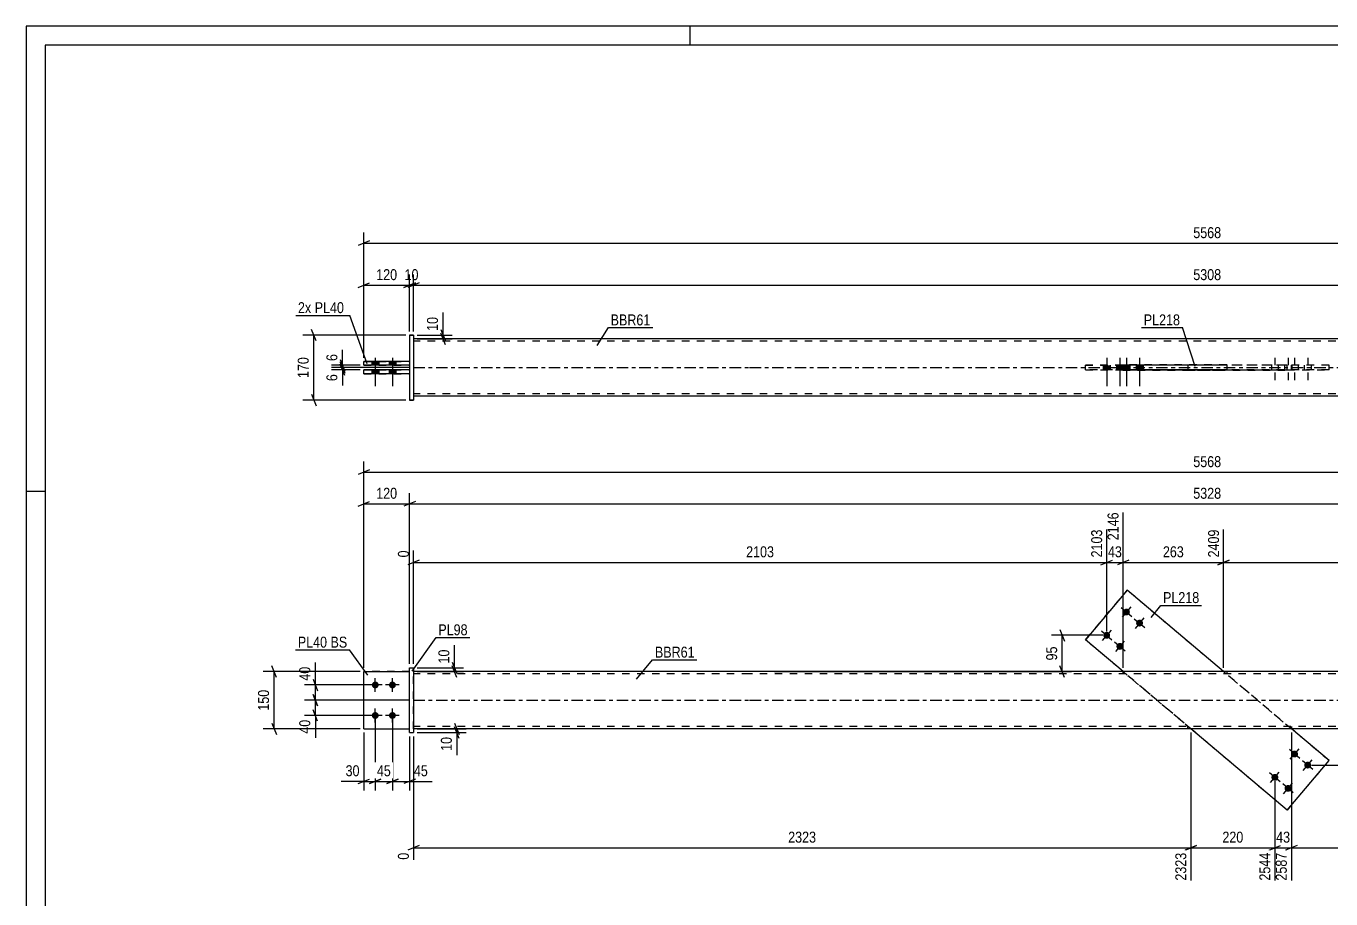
# Model space of a CAD drawing. Header units: millimetres. Extents: x 0 to 594, y 0 to 420.
# Drawn here: x 0 to 341.9, y 191.2 to 420 of the extents above; entities that cross this region are included whole.
import ezdxf

# ---------------------------------------------------------------- set-up
doc = ezdxf.new("R2010")
doc.units = ezdxf.units.MM
doc.linetypes.add('DXK_LINE_DOT2', pattern=[3.9198, 1.9599, -1.9599])
doc.linetypes.add('DXK_LINE_DOT3', pattern=[5.9187, 2.979, -0.9799, 0.9799, -0.9799])
doc.styles.add('Arial Narrow', font='ARIALN.TTF', dxfattribs={"height": 0.2})

# ---------------------------------------------------------------- blocks, each defined once
blk = doc.blocks.new('Unknown-580610752-1130')
at = {"color": 5, "linetype": 'Continuous'}
for p, q in [((594, 420), (0, 420)), ((0, 420), (0, 0)), ((174, 415), (174, 420)), ((589, 415), (5, 415)), ((5, 415), (5, 5)), ((5, 298), (0, 298))]:
    blk.add_line(p, q, dxfattribs=at)
blk = doc.blocks.new('Part-580610752-1679 - 1673')
at = {"color": 7, "linetype": 'DXK_LINE_DOT2'}
for p, q in [((88.5, 235.75), (88.5, 250.75)), ((88.5, 250.75), (100.5, 250.75)), ((100.5, 250.75), (88.5, 250.75)), ((100.5, 235.75), (100.5, 250.75)), ((88.5, 235.75), (88.5, 235.75)), ((88.5, 235.75), (100.5, 235.75)), ((88.5, 235.75), (100.5, 235.75)), ((100.5, 235.75), (100.5, 235.75))]:
    blk.add_line(p, q, dxfattribs=at)
blk = doc.blocks.new('Part-580610752-1700 - 1673')
at = {"color": 2, "linetype": 'Continuous'}
for p, q in [((189.5, 250.75), (101.5, 250.75)), ((429.42, 250.75), (189.6, 250.75)), ((189.5, 235.75), (101.5, 235.75)), ((429.42, 235.75), (189.6, 235.75))]:
    blk.add_line(p, q, dxfattribs=at)
at = {"color": 7, "linetype": 'DXK_LINE_DOT2'}
for p, q in [((101.5, 235.75), (101.5, 250.75)), ((189.5, 250.15), (101.5, 250.15)), ((429.42, 250.15), (189.6, 250.15)), ((287.36, 250.75), (287.36, 250.15)), ((314.61, 250.75), (314.61, 250.15)), ((189.5, 236.35), (101.5, 236.35)), ((429.42, 236.35), (189.6, 236.35)), ((304.4, 235.75), (304.4, 236.35)), ((331.65, 235.75), (331.65, 236.35))]:
    blk.add_line(p, q, dxfattribs=at)
at = {"color": 7, "linetype": 'DXK_LINE_DOT3'}
for p, q in [((101.5, 243.25), (189.5, 243.25)), ((189.6, 243.25), (429.42, 243.25))]:
    blk.add_line(p, q, dxfattribs=at)
blk = doc.blocks.new('Part-580610752-1684 - 1673')
at = {"color": 2, "linetype": 'Continuous'}
for p, q in [((88.5, 235.75), (88.5, 250.75)), ((88.5, 250.75), (100.5, 250.75)), ((88.5, 235.75), (88.5, 235.75)), ((88.5, 235.75), (100.5, 235.75))]:
    blk.add_line(p, q, dxfattribs=at)
at = {"color": 7, "linetype": 'DXK_LINE_DOT2'}
for p, q in [((100.5, 250.75), (88.5, 250.75)), ((100.5, 235.75), (100.5, 250.75)), ((88.5, 235.75), (100.5, 235.75)), ((100.5, 235.75), (100.5, 235.75))]:
    blk.add_line(p, q, dxfattribs=at)
blk = doc.blocks.new('Bolt-580610752-1706 - 1673')
at = {"linetype": 'Continuous'}
for points in [[(288.34, 267.28), (288.53, 267.26), (288.7, 267.2), (288.87, 267.11), (289.01, 266.98), (289.12, 266.83), (289.19, 266.66), (289.23, 266.47), (289.23, 266.28), (289.19, 266.1), (289.12, 265.93), (289.01, 265.78), (288.87, 265.65), (288.7, 265.56), (288.53, 265.5), (288.34, 265.48), (288.15, 265.5), (287.97, 265.56), (287.81, 265.65), (287.67, 265.78), (287.56, 265.93), (287.48, 266.1), (287.44, 266.28), (287.44, 266.47), (287.48, 266.66), (287.56, 266.83), (287.67, 266.98), (287.81, 267.11), (287.97, 267.2), (288.15, 267.26)], [(291.78, 264.37), (291.96, 264.35), (292.14, 264.3), (292.3, 264.2), (292.44, 264.08), (292.55, 263.92), (292.63, 263.75), (292.67, 263.57), (292.67, 263.38), (292.63, 263.19), (292.55, 263.02), (292.44, 262.87), (292.3, 262.74), (292.14, 262.65), (291.96, 262.59), (291.78, 262.57), (291.59, 262.59), (291.41, 262.65), (291.25, 262.74), (291.11, 262.87), (291, 263.02), (290.92, 263.19), (290.88, 263.38), (290.88, 263.57), (290.92, 263.75), (291, 263.92), (291.11, 264.08), (291.25, 264.2), (291.41, 264.3), (291.59, 264.35)], [(283.17, 261.17), (283.36, 261.15), (283.54, 261.09), (283.7, 261), (283.84, 260.87), (283.95, 260.72), (284.03, 260.55), (284.07, 260.36), (284.07, 260.17), (284.03, 259.99), (283.95, 259.82), (283.84, 259.66), (283.7, 259.54), (283.54, 259.44), (283.36, 259.39), (283.17, 259.37), (282.99, 259.39), (282.81, 259.44), (282.65, 259.54), (282.51, 259.66), (282.4, 259.82), (282.32, 259.99), (282.28, 260.17), (282.28, 260.36), (282.32, 260.55), (282.4, 260.72), (282.51, 260.87), (282.65, 261), (282.81, 261.09), (282.99, 261.15)], [(286.61, 258.26), (286.8, 258.24), (286.98, 258.18), (287.14, 258.09), (287.28, 257.96), (287.39, 257.81), (287.47, 257.64), (287.51, 257.46), (287.51, 257.27), (287.47, 257.08), (287.39, 256.91), (287.28, 256.76), (287.14, 256.63), (286.98, 256.54), (286.8, 256.48), (286.61, 256.46), (286.42, 256.48), (286.25, 256.54), (286.08, 256.63), (285.94, 256.76), (285.83, 256.91), (285.76, 257.08), (285.72, 257.27), (285.72, 257.46), (285.76, 257.64), (285.83, 257.81), (285.94, 257.96), (286.08, 258.09), (286.25, 258.18), (286.42, 258.24)]]:
    blk.add_hatch(color=1, dxfattribs=at).paths.add_polyline_path(points)
at = {"color": 1, "linetype": 'Continuous'}
for p, q in [((286.96, 267.54), (289.71, 265.22)), ((289.5, 267.75), (287.18, 265)), ((290.4, 264.63), (293.15, 262.31)), ((292.94, 264.85), (290.61, 262.1)), ((281.8, 261.43), (284.55, 259.11)), ((284.34, 261.64), (282.01, 258.89)), ((285.24, 258.52), (287.99, 256.2)), ((287.77, 258.74), (285.45, 255.99))]:
    blk.add_line(p, q, dxfattribs=at)
blk = doc.blocks.new('Bolt-580610752-1707 - 1673')
at = {"linetype": 'Continuous'}
for points in [[(332.4, 230.04), (332.59, 230.02), (332.77, 229.96), (332.93, 229.87), (333.07, 229.74), (333.18, 229.59), (333.26, 229.42), (333.3, 229.24), (333.3, 229.05), (333.26, 228.86), (333.18, 228.69), (333.07, 228.54), (332.93, 228.41), (332.77, 228.32), (332.59, 228.26), (332.4, 228.24), (332.22, 228.26), (332.04, 228.32), (331.87, 228.41), (331.73, 228.54), (331.62, 228.69), (331.55, 228.86), (331.51, 229.05), (331.51, 229.24), (331.55, 229.42), (331.62, 229.59), (331.73, 229.74), (331.87, 229.87), (332.04, 229.96), (332.22, 230.02)], [(335.84, 227.14), (336.03, 227.12), (336.21, 227.06), (336.37, 226.97), (336.51, 226.84), (336.62, 226.69), (336.7, 226.52), (336.73, 226.33), (336.73, 226.14), (336.7, 225.96), (336.62, 225.79), (336.51, 225.64), (336.37, 225.51), (336.21, 225.42), (336.03, 225.36), (335.84, 225.34), (335.65, 225.36), (335.47, 225.42), (335.31, 225.51), (335.17, 225.64), (335.06, 225.79), (334.98, 225.96), (334.94, 226.14), (334.94, 226.33), (334.98, 226.52), (335.06, 226.69), (335.17, 226.84), (335.31, 226.97), (335.47, 227.06), (335.65, 227.12)], [(327.24, 223.93), (327.43, 223.91), (327.61, 223.85), (327.77, 223.76), (327.91, 223.63), (328.02, 223.48), (328.1, 223.31), (328.13, 223.13), (328.13, 222.94), (328.1, 222.75), (328.02, 222.58), (327.91, 222.43), (327.77, 222.3), (327.61, 222.21), (327.43, 222.15), (327.24, 222.13), (327.05, 222.15), (326.87, 222.21), (326.71, 222.3), (326.57, 222.43), (326.46, 222.58), (326.38, 222.75), (326.34, 222.94), (326.34, 223.13), (326.38, 223.31), (326.46, 223.48), (326.57, 223.63), (326.71, 223.76), (326.87, 223.85), (327.05, 223.91)], [(330.68, 221.03), (330.86, 221.01), (331.04, 220.95), (331.21, 220.86), (331.35, 220.73), (331.46, 220.58), (331.53, 220.41), (331.57, 220.22), (331.57, 220.03), (331.53, 219.85), (331.46, 219.68), (331.35, 219.53), (331.21, 219.4), (331.04, 219.31), (330.86, 219.25), (330.68, 219.23), (330.49, 219.25), (330.31, 219.31), (330.15, 219.4), (330.01, 219.53), (329.9, 219.68), (329.82, 219.85), (329.78, 220.03), (329.78, 220.22), (329.82, 220.41), (329.9, 220.58), (330.01, 220.73), (330.15, 220.86), (330.31, 220.95), (330.49, 221.01)]]:
    blk.add_hatch(color=1, dxfattribs=at).paths.add_polyline_path(points)
at = {"color": 1, "linetype": 'Continuous'}
for p, q in [((333.78, 227.98), (331.03, 230.3)), ((331.24, 227.77), (333.56, 230.52)), ((337.21, 225.08), (334.46, 227.4)), ((334.68, 224.86), (337, 227.61)), ((328.61, 221.87), (325.86, 224.19)), ((326.08, 221.66), (328.4, 224.41)), ((332.05, 218.97), (329.3, 221.29)), ((329.51, 218.75), (331.84, 221.5))]:
    blk.add_line(p, q, dxfattribs=at)
blk = doc.blocks.new('Bolt-580610752-1709 - 1673')
at = {"linetype": 'Continuous'}
for points in [[(91.5, 248.15), (91.68, 248.13), (91.86, 248.07), (92.03, 247.98), (92.17, 247.85), (92.28, 247.7), (92.35, 247.53), (92.39, 247.35), (92.39, 247.16), (92.35, 246.97), (92.28, 246.8), (92.17, 246.65), (92.03, 246.52), (91.86, 246.43), (91.68, 246.37), (91.5, 246.35), (91.31, 246.37), (91.13, 246.43), (90.97, 246.52), (90.83, 246.65), (90.72, 246.8), (90.64, 246.97), (90.6, 247.16), (90.6, 247.35), (90.64, 247.53), (90.72, 247.7), (90.83, 247.85), (90.97, 247.98), (91.13, 248.07), (91.31, 248.13)], [(96, 248.15), (96.18, 248.13), (96.36, 248.07), (96.53, 247.98), (96.67, 247.85), (96.78, 247.7), (96.85, 247.53), (96.89, 247.35), (96.89, 247.16), (96.85, 246.97), (96.78, 246.8), (96.67, 246.65), (96.53, 246.52), (96.36, 246.43), (96.18, 246.37), (96, 246.35), (95.81, 246.37), (95.63, 246.43), (95.47, 246.52), (95.33, 246.65), (95.22, 246.8), (95.14, 246.97), (95.1, 247.16), (95.1, 247.35), (95.14, 247.53), (95.22, 247.7), (95.33, 247.85), (95.47, 247.98), (95.63, 248.07), (95.81, 248.13)], [(91.5, 240.15), (91.68, 240.13), (91.86, 240.07), (92.03, 239.98), (92.17, 239.85), (92.28, 239.7), (92.35, 239.53), (92.39, 239.35), (92.39, 239.16), (92.35, 238.97), (92.28, 238.8), (92.17, 238.65), (92.03, 238.52), (91.86, 238.43), (91.68, 238.37), (91.5, 238.35), (91.31, 238.37), (91.13, 238.43), (90.97, 238.52), (90.83, 238.65), (90.72, 238.8), (90.64, 238.97), (90.6, 239.16), (90.6, 239.35), (90.64, 239.53), (90.72, 239.7), (90.83, 239.85), (90.97, 239.98), (91.13, 240.07), (91.31, 240.13)], [(96, 240.15), (96.18, 240.13), (96.36, 240.07), (96.53, 239.98), (96.67, 239.85), (96.78, 239.7), (96.85, 239.53), (96.89, 239.35), (96.89, 239.16), (96.85, 238.97), (96.78, 238.8), (96.67, 238.65), (96.53, 238.52), (96.36, 238.43), (96.18, 238.37), (96, 238.35), (95.81, 238.37), (95.63, 238.43), (95.47, 238.52), (95.33, 238.65), (95.22, 238.8), (95.14, 238.97), (95.1, 239.16), (95.1, 239.35), (95.14, 239.53), (95.22, 239.7), (95.33, 239.85), (95.47, 239.98), (95.63, 240.07), (95.81, 240.13)]]:
    blk.add_hatch(color=1, dxfattribs=at).paths.add_polyline_path(points)
at = {"color": 1, "linetype": 'Continuous'}
for p, q in [((93.3, 247.25), (89.7, 247.25)), ((91.5, 245.45), (91.5, 249.05)), ((97.8, 247.25), (94.2, 247.25)), ((96, 245.45), (96, 249.05)), ((91.5, 237.45), (91.5, 241.05)), ((96, 237.45), (96, 241.05)), ((93.3, 239.25), (89.7, 239.25)), ((97.8, 239.25), (94.2, 239.25))]:
    blk.add_line(p, q, dxfattribs=at)
blk = doc.blocks.new('Part-580610752-1715 - 1673')
at = {"color": 2, "linetype": 'Continuous'}
for p, q in [((288.57, 272.07), (277.6, 259.09)), ((288.57, 272.07), (288.57, 272.07)), ((313.8, 250.75), (288.57, 272.07)), ((287.46, 250.75), (277.6, 259.09)), ((277.6, 259.09), (277.6, 259.09)), ((330.45, 214.43), (305.21, 235.75)), ((341.42, 227.42), (331.55, 235.75)), ((330.45, 214.43), (341.42, 227.42)), ((341.42, 227.42), (341.42, 227.42)), ((330.45, 214.43), (330.45, 214.43))]:
    blk.add_line(p, q, dxfattribs=at)
at = {"color": 7, "linetype": 'DXK_LINE_DOT2'}
for p, q in [((277.6, 259.09), (288.57, 272.07)), ((341.42, 227.42), (288.57, 272.07)), ((330.45, 214.43), (277.6, 259.09)), ((305.21, 235.75), (287.46, 250.75)), ((331.55, 235.75), (313.8, 250.75)), ((341.42, 227.42), (330.45, 214.43))]:
    blk.add_line(p, q, dxfattribs=at)
blk = doc.blocks.new('Part-580610752-1720 - 1673')
at = {"color": 2, "linetype": 'Continuous'}
for p, q in [((100.5, 251.75), (101.5, 251.75)), ((100.5, 234.75), (100.5, 251.75)), ((101.5, 251.75), (101.5, 251.75)), ((101.5, 251.75), (101.5, 234.75)), ((100.5, 234.75), (101.5, 234.75))]:
    blk.add_line(p, q, dxfattribs=at)
at = {"color": 7, "linetype": 'DXK_LINE_DOT2'}
for p, q in [((100.5, 251.75), (101.5, 251.75)), ((100.5, 234.75), (101.5, 234.75))]:
    blk.add_line(p, q, dxfattribs=at)
blk = doc.blocks.new('Part-580610752-1418 - 1367')
at = {"color": 2, "linetype": 'Continuous'}
for p, q in [((88.5, 328.86), (88.5, 329.86)), ((100.5, 329.86), (88.5, 329.86)), ((88.5, 328.86), (88.5, 328.86)), ((100.5, 328.86), (88.5, 328.86))]:
    blk.add_line(p, q, dxfattribs=at)
at = {"color": 7, "linetype": 'DXK_LINE_DOT2'}
for p, q in [((88.5, 329.86), (100.5, 329.86)), ((88.5, 328.86), (100.5, 328.86)), ((100.5, 329.86), (100.5, 328.86))]:
    blk.add_line(p, q, dxfattribs=at)
blk = doc.blocks.new('Bolt-580610752-1370 - 1367')
at = {"linetype": 'Continuous'}
for points in [[(90.6, 331.06), (92.4, 331.06), (92.4, 332.06), (90.6, 332.06)], [(90.6, 331.06), (92.4, 331.06), (92.4, 332.06), (90.6, 332.06)], [(95.1, 331.06), (96.9, 331.06), (96.9, 332.06), (95.1, 332.06)], [(95.1, 331.06), (96.9, 331.06), (96.9, 332.06), (95.1, 332.06)], [(90.6, 328.86), (92.4, 328.86), (92.4, 329.86), (90.6, 329.86)], [(90.6, 328.86), (92.4, 328.86), (92.4, 329.86), (90.6, 329.86)], [(95.1, 328.86), (96.9, 328.86), (96.9, 329.86), (95.1, 329.86)], [(95.1, 328.86), (96.9, 328.86), (96.9, 329.86), (95.1, 329.86)]]:
    blk.add_hatch(color=1, dxfattribs=at).paths.add_polyline_path(points)
at = {"color": 1, "linetype": 'Continuous'}
for p, q in [((90.6, 332.06), (90.6, 331.06)), ((90.6, 332.06), (90.6, 331.06)), ((91.5, 333.06), (91.5, 325.56)), ((91.5, 333.06), (91.5, 325.56)), ((92.4, 332.06), (92.4, 331.06)), ((92.4, 332.06), (92.4, 331.06)), ((95.1, 332.06), (95.1, 331.06)), ((95.1, 332.06), (95.1, 331.06)), ((96, 333.06), (96, 325.56)), ((96, 333.06), (96, 325.56)), ((96.9, 332.06), (96.9, 331.06)), ((96.9, 332.06), (96.9, 331.06)), ((90.6, 329.86), (90.6, 328.86)), ((90.6, 329.86), (90.6, 328.86)), ((92.4, 329.86), (92.4, 328.86)), ((92.4, 329.86), (92.4, 328.86)), ((95.1, 329.86), (95.1, 328.86)), ((95.1, 329.86), (95.1, 328.86)), ((96.9, 329.86), (96.9, 328.86)), ((96.9, 329.86), (96.9, 328.86))]:
    blk.add_line(p, q, dxfattribs=at)
blk = doc.blocks.new('Bolt-580610752-1435 - 1367')
at = {"color": 1, "linetype": 'DXK_LINE_DOT2'}
for p, q in [((327.24, 333.06), (327.24, 325.56)), ((330.68, 333.06), (330.68, 325.56)), ((332.4, 333.06), (332.4, 325.56)), ((335.84, 333.06), (335.84, 325.56)), ((326.34, 331.06), (326.34, 329.86)), ((328.14, 331.06), (328.14, 329.86)), ((329.78, 331.06), (329.78, 329.86)), ((331.5, 331.06), (331.5, 329.86)), ((331.58, 331.06), (331.58, 329.86)), ((333.3, 331.06), (333.3, 329.86)), ((334.94, 331.06), (334.94, 329.86)), ((336.74, 331.06), (336.74, 329.86))]:
    blk.add_line(p, q, dxfattribs=at)
blk = doc.blocks.new('Part-580610752-1456 - 1367')
at = {"color": 2, "linetype": 'Continuous'}
for p, q in [((189.5, 337.96), (101.5, 337.96)), ((429.42, 337.96), (189.6, 337.96)), ((287.36, 331.16), (314.61, 331.16)), ((287.36, 331.16), (287.36, 331.06)), ((287.36, 329.86), (287.36, 329.76)), ((287.36, 329.76), (287.36, 329.76)), ((314.61, 329.76), (287.36, 329.76)), ((304.4, 331.16), (304.4, 331.06)), ((304.4, 329.76), (304.4, 329.86)), ((314.61, 331.16), (314.61, 329.76)), ((189.5, 322.96), (101.5, 322.96)), ((429.42, 322.96), (189.6, 322.96))]:
    blk.add_line(p, q, dxfattribs=at)
at = {"color": 7, "linetype": 'DXK_LINE_DOT2'}
for p, q in [((101.5, 337.96), (101.5, 322.96)), ((189.5, 337.36), (101.5, 337.36)), ((429.42, 337.36), (189.6, 337.36)), ((314.61, 331.16), (287.36, 331.16)), ((287.36, 329.76), (287.36, 331.06)), ((287.36, 329.76), (314.61, 329.76)), ((304.4, 331.16), (304.4, 331.16)), ((304.4, 331.16), (304.4, 331.16)), ((304.4, 331.16), (331.65, 331.16)), ((304.4, 331.16), (331.65, 331.16)), ((304.4, 331.06), (304.4, 329.76)), ((331.65, 329.76), (304.4, 329.76)), ((304.4, 329.76), (304.4, 329.76)), ((304.4, 329.76), (331.65, 329.76)), ((331.65, 331.16), (331.65, 329.76)), ((189.5, 323.56), (101.5, 323.56)), ((429.42, 323.56), (189.6, 323.56))]:
    blk.add_line(p, q, dxfattribs=at)
at = {"color": 7, "linetype": 'DXK_LINE_DOT3'}
for p, q in [((101.5, 330.46), (189.5, 330.46)), ((189.6, 330.46), (429.42, 330.46))]:
    blk.add_line(p, q, dxfattribs=at)
blk = doc.blocks.new('Part-580610752-1413 - 1367')
at = {"color": 2, "linetype": 'Continuous'}
for p, q in [((88.5, 331.06), (88.5, 332.06)), ((100.5, 332.06), (88.5, 332.06)), ((88.5, 331.06), (88.5, 331.06)), ((100.5, 331.06), (88.5, 331.06))]:
    blk.add_line(p, q, dxfattribs=at)
at = {"color": 7, "linetype": 'DXK_LINE_DOT2'}
for p, q in [((88.5, 332.06), (88.5, 332.06)), ((88.5, 332.06), (100.5, 332.06)), ((100.5, 332.06), (100.5, 331.06)), ((88.5, 331.06), (100.5, 331.06))]:
    blk.add_line(p, q, dxfattribs=at)
blk = doc.blocks.new('Part-580610752-1397 - 1367')
at = {"color": 2, "linetype": 'Continuous'}
for p, q in [((277.6, 329.86), (277.6, 331.06)), ((288.57, 329.86), (288.57, 331.06)), ((314.61, 331.06), (288.57, 331.06)), ((314.61, 329.86), (288.57, 329.86))]:
    blk.add_line(p, q, dxfattribs=at)
at = {"color": 7, "linetype": 'DXK_LINE_DOT2'}
for p, q in [((330.45, 331.06), (277.6, 331.06)), ((277.6, 331.06), (288.57, 331.06)), ((277.6, 329.86), (330.45, 329.86)), ((288.57, 329.86), (277.6, 329.86)), ((341.42, 331.06), (314.61, 331.06)), ((341.42, 329.86), (314.61, 329.86)), ((330.45, 329.86), (330.45, 331.06)), ((341.42, 331.06), (330.45, 331.06)), ((330.45, 329.86), (341.42, 329.86)), ((341.42, 329.86), (341.42, 331.06))]:
    blk.add_line(p, q, dxfattribs=at)
blk = doc.blocks.new('Part-580610752-1398 - 1367')
at = {"color": 2, "linetype": 'Continuous'}
for p, q in [((100.5, 338.96), (101.5, 338.96)), ((100.5, 338.96), (100.5, 321.96)), ((101.5, 338.96), (101.5, 338.96)), ((101.5, 338.96), (101.5, 321.96)), ((101.5, 321.96), (100.5, 321.96)), ((100.5, 321.96), (100.5, 321.96))]:
    blk.add_line(p, q, dxfattribs=at)
at = {"color": 7, "linetype": 'DXK_LINE_DOT2'}
for p, q in [((101.5, 338.96), (100.5, 338.96)), ((101.5, 338.96), (101.5, 338.96)), ((100.5, 321.96), (101.5, 321.96))]:
    blk.add_line(p, q, dxfattribs=at)
blk = doc.blocks.new('Bolt-580610752-1436 - 1367')
at = {"linetype": 'Continuous'}
for points in [[(284.07, 331.06), (282.27, 331.06), (282.27, 329.86), (284.07, 329.86)], [(287.51, 331.06), (285.71, 331.06), (285.71, 329.86), (287.51, 329.86)], [(289.24, 331.06), (287.44, 331.06), (287.44, 329.86), (289.24, 329.86)], [(292.68, 331.06), (290.88, 331.06), (290.88, 329.86), (292.68, 329.86)]]:
    blk.add_hatch(color=1, dxfattribs=at).paths.add_polyline_path(points)
at = {"color": 1, "linetype": 'Continuous'}
for p, q in [((283.17, 333.06), (283.17, 325.56)), ((286.61, 333.06), (286.61, 325.56)), ((288.34, 333.06), (288.34, 325.56)), ((291.78, 333.06), (291.78, 325.56)), ((282.27, 331.06), (282.27, 329.86)), ((284.07, 331.06), (284.07, 329.86)), ((285.71, 331.06), (285.71, 329.86)), ((287.44, 331.06), (287.44, 329.86)), ((287.51, 331.06), (287.51, 329.86)), ((289.24, 331.06), (289.24, 329.86)), ((290.88, 331.06), (290.88, 329.86)), ((292.68, 331.06), (292.68, 329.86))]:
    blk.add_line(p, q, dxfattribs=at)
blk = doc.blocks.new('StraightDimension-580610752-1850 - 1673')
at = {"color": 7, "linetype": 'Continuous'}
for p, q in [((331.55, 234.75), (331.55, 195.96)), ((327.24, 222.03), (327.24, 195.96)), ((325.74, 203.97), (328.74, 205.17)), ((333.05, 205.17), (330.05, 203.97)), ((327.24, 204.57), (331.55, 204.57))]:
    blk.add_line(p, q, dxfattribs=at)
at = {"color": 0}
blk.add_wipeout([(331.82, 205.32), (331.82, 209.52), (326.97, 209.52), (326.97, 205.32)], dxfattribs=at)
at = {"color": 3, "style": 'Arial Narrow'}
blk.add_text('43', height=2.863, dxfattribs=at).set_placement((327.57, 205.92))
at = {"color": 0, "linetype": 'Continuous'}
blk.add_wipeout([(330.95, 203.87), (326.75, 203.87), (326.75, 195.36), (330.95, 195.36)], dxfattribs=at)
at = {"color": 3, "linetype": 'Continuous', "style": 'Arial Narrow'}
blk.add_text('2587', height=2.863, rotation=90.0002, dxfattribs=at).set_placement((330.35, 195.96))
blk = doc.blocks.new('StraightDimension-580610752-1792 - 1673')
at = {"color": 7, "linetype": 'Continuous'}
for p, q in [((287.46, 251.75), (287.46, 292.5)), ((283.17, 261.27), (283.17, 288)), ((281.67, 278.79), (284.67, 279.99)), ((283.17, 279.39), (287.46, 279.39)), ((288.96, 279.99), (285.96, 278.79))]:
    blk.add_line(p, q, dxfattribs=at)
at = {"color": 0}
blk.add_wipeout([(287.75, 280.14), (287.75, 284.34), (282.89, 284.34), (282.89, 280.14)], dxfattribs=at)
at = {"color": 0, "linetype": 'Continuous'}
blk.add_wipeout([(286.86, 293.1), (282.66, 293.1), (282.66, 284.59), (286.86, 284.59)], dxfattribs=at)
at = {"color": 3, "linetype": 'Continuous', "style": 'Arial Narrow'}
blk.add_text('2146', height=2.863, rotation=90.0002, dxfattribs=at).set_placement((286.26, 285.19))
at = {"color": 3, "style": 'Arial Narrow'}
blk.add_text('43', height=2.863, dxfattribs=at).set_placement((283.49, 280.74))
blk = doc.blocks.new('StraightDimension-580610752-1891 - 1673')
at = {"color": 7, "linetype": 'Continuous'}
for p, q in [((112.3, 237.25), (113.5, 234.25)), ((113.5, 233.25), (112.3, 236.25)), ((102.5, 235.75), (115.3, 235.75)), ((102.5, 234.75), (115.3, 234.75)), ((112.9, 234.75), (112.9, 235.75))]:
    blk.add_line(p, q, dxfattribs=at)
at = {"color": 0}
blk.add_wipeout([(112.15, 234.23), (107.95, 234.23), (107.95, 229.37), (112.15, 229.37)], dxfattribs=at)
at = {"color": 7, "linetype": 'Continuous'}
blk.add_line((112.9, 234.75), (112.9, 228.85), dxfattribs=at)
blk.add_line((112.9, 234.75), (112.9, 228.85), dxfattribs=at)
at = {"color": 3, "style": 'Arial Narrow'}
blk.add_text('10', height=2.863, rotation=90.0002, dxfattribs=at).set_placement((111.55, 229.97))
blk = doc.blocks.new('StraightDimension-580610752-1827 - 1673')
at = {"color": 7, "linetype": 'Continuous'}
for p, q in [((91.5, 238.25), (91.5, 219.58)), ((88.5, 234.75), (88.5, 219.58)), ((87, 221.38), (90, 222.58)), ((93, 222.58), (90, 221.38)), ((88.5, 221.98), (91.5, 221.98))]:
    blk.add_line(p, q, dxfattribs=at)
at = {"color": 0}
blk.add_wipeout([(87.97, 222.73), (87.97, 226.93), (83.12, 226.93), (83.12, 222.73)], dxfattribs=at)
at = {"color": 7, "linetype": 'Continuous'}
blk.add_line((88.5, 221.98), (82.59, 221.98), dxfattribs=at)
blk.add_line((88.5, 221.98), (82.59, 221.98), dxfattribs=at)
at = {"color": 3, "style": 'Arial Narrow'}
blk.add_text('30', height=2.863, dxfattribs=at).set_placement((83.72, 223.33))
blk = doc.blocks.new('StraightDimension-580610752-1806 - 1673')
at = {"color": 7, "linetype": 'Continuous'}
for p, q in [((283.17, 261.27), (283.17, 288)), ((101.5, 252.75), (101.5, 282.52)), ((103, 279.99), (100, 278.79)), ((101.5, 279.39), (283.17, 279.39)), ((281.67, 278.79), (284.67, 279.99))]:
    blk.add_line(p, q, dxfattribs=at)
at = {"color": 0, "linetype": 'Continuous'}
for points in [[(282.57, 288.6), (278.37, 288.6), (278.37, 280.09), (282.57, 280.09)], [(100.9, 283.12), (96.7, 283.12), (96.7, 280.09), (100.9, 280.09)]]:
    blk.add_wipeout(points, dxfattribs=at)
at = {"color": 0}
blk.add_wipeout([(196.59, 280.14), (196.59, 284.34), (188.08, 284.34), (188.08, 280.14)], dxfattribs=at)
at = {"color": 3, "linetype": 'Continuous', "style": 'Arial Narrow'}
for s, height, p in [('2103', 2.863, (281.97, 280.69)), ('0', 2.86, (100.3, 280.69))]:
    blk.add_text(s, height=height, rotation=90.0002, dxfattribs=at).set_placement(p)
at = {"color": 3, "style": 'Arial Narrow'}
blk.add_text('2103', height=2.863, dxfattribs=at).set_placement((188.68, 280.74))
blk = doc.blocks.new('StraightDimension-580610752-1760 - 1673')
at = {"color": 7, "linetype": 'Continuous'}
for p, q in [((313.8, 251.75), (313.8, 288)), ((517.52, 252.75), (517.52, 288)), ((315.3, 279.99), (312.3, 278.79)), ((313.8, 279.39), (517.52, 279.39)), ((516.02, 278.79), (519.02, 279.99))]:
    blk.add_line(p, q, dxfattribs=at)
at = {"color": 0, "linetype": 'Continuous'}
blk.add_wipeout([(516.92, 288.6), (512.72, 288.6), (512.72, 280.09), (516.92, 280.09)], dxfattribs=at)
at = {"color": 0}
blk.add_wipeout([(419.92, 280.14), (419.92, 284.34), (411.4, 284.34), (411.4, 280.14)], dxfattribs=at)
at = {"color": 3, "linetype": 'Continuous', "style": 'Arial Narrow'}
blk.add_text('5308', height=2.863, rotation=90.0002, dxfattribs=at).set_placement((516.32, 280.69))
at = {"color": 3, "style": 'Arial Narrow'}
blk.add_text('2899', height=2.863, dxfattribs=at).set_placement((412, 280.74))
blk = doc.blocks.new('StraightDimension-580610752-2057 - 1673')
at = {"color": 7, "linetype": 'Continuous'}
for p, q in [((88.5, 251.75), (88.5, 297.58)), ((100.5, 252.75), (100.5, 297.58)), ((87, 294.13), (90, 295.33)), ((88.5, 294.73), (100.5, 294.73)), ((102, 295.33), (99, 294.13))]:
    blk.add_line(p, q, dxfattribs=at)
at = {"color": 0}
blk.add_wipeout([(97.84, 295.48), (97.84, 299.68), (91.15, 299.68), (91.15, 295.48)], dxfattribs=at)
at = {"color": 3, "style": 'Arial Narrow'}
blk.add_text('120', height=2.863, dxfattribs=at).set_placement((91.75, 296.08))
blk = doc.blocks.new('StraightDimension-580610752-1900 - 1673')
at = {"color": 7, "linetype": 'Continuous'}
for p, q in [((111.65, 253.25), (112.85, 250.25)), ((102.5, 251.75), (114.65, 251.75)), ((102.5, 250.75), (114.65, 250.75)), ((112.85, 249.25), (111.65, 252.25)), ((112.25, 250.75), (112.25, 251.75))]:
    blk.add_line(p, q, dxfattribs=at)
at = {"color": 0}
blk.add_wipeout([(111.5, 257.13), (107.3, 257.13), (107.3, 252.28), (111.5, 252.28)], dxfattribs=at)
at = {"color": 7, "linetype": 'Continuous'}
blk.add_line((112.25, 251.75), (112.25, 257.66), dxfattribs=at)
blk.add_line((112.25, 251.75), (112.25, 257.66), dxfattribs=at)
at = {"color": 3, "style": 'Arial Narrow'}
blk.add_text('10', height=2.863, rotation=90.0002, dxfattribs=at).set_placement((110.9, 252.88))
blk = doc.blocks.new('StraightDimension-580610752-2050 - 1673')
at = {"color": 7, "linetype": 'Continuous'}
for p, q in [((100.5, 252.75), (100.5, 297.58)), ((102, 295.33), (99, 294.13)), ((100.5, 294.73), (518.52, 294.73))]:
    blk.add_line(p, q, dxfattribs=at)
at = {"color": 0}
blk.add_wipeout([(313.76, 295.48), (313.76, 299.68), (305.25, 299.68), (305.25, 295.48)], dxfattribs=at)
at = {"color": 3, "style": 'Arial Narrow'}
blk.add_text('5328', height=2.863, dxfattribs=at).set_placement((305.85, 296.08))
blk = doc.blocks.new('StraightDimension-580610752-1772 - 1673')
at = {"color": 7, "linetype": 'Continuous'}
for p, q in [((287.46, 251.75), (287.46, 292.5)), ((313.8, 251.75), (313.8, 288)), ((288.96, 279.99), (285.96, 278.79)), ((287.46, 279.39), (313.8, 279.39)), ((312.3, 278.79), (315.3, 279.99))]:
    blk.add_line(p, q, dxfattribs=at)
at = {"color": 0, "linetype": 'Continuous'}
blk.add_wipeout([(313.2, 288.6), (309, 288.6), (309, 280.09), (313.2, 280.09)], dxfattribs=at)
at = {"color": 0}
blk.add_wipeout([(303.97, 280.14), (303.97, 284.34), (297.29, 284.34), (297.29, 280.14)], dxfattribs=at)
at = {"color": 3, "linetype": 'Continuous', "style": 'Arial Narrow'}
blk.add_text('2409', height=2.863, rotation=90.0002, dxfattribs=at).set_placement((312.6, 280.69))
at = {"color": 3, "style": 'Arial Narrow'}
blk.add_text('263', height=2.863, dxfattribs=at).set_placement((297.89, 280.74))
blk = doc.blocks.new('StraightDimension-580610752-1909 - 1673')
at = {"color": 7, "linetype": 'Continuous'}
for p, q in [((90.5, 247.25), (72.95, 247.25)), ((75.2, 248.75), (76.4, 245.75)), ((75.8, 243.25), (75.8, 247.25)), ((100.5, 243.25), (72.95, 243.25)), ((76.4, 241.75), (75.2, 244.75))]:
    blk.add_line(p, q, dxfattribs=at)
at = {"color": 0}
blk.add_wipeout([(75.05, 252.63), (70.85, 252.63), (70.85, 247.78), (75.05, 247.78)], dxfattribs=at)
at = {"color": 7, "linetype": 'Continuous'}
blk.add_line((75.8, 247.25), (75.8, 253.16), dxfattribs=at)
blk.add_line((75.8, 247.25), (75.8, 253.16), dxfattribs=at)
at = {"color": 3, "style": 'Arial Narrow'}
blk.add_text('40', height=2.863, rotation=90.0002, dxfattribs=at).set_placement((74.45, 248.38))
blk = doc.blocks.new('StraightDimension-580610752-1735 - 1673')
at = {"color": 7, "linetype": 'Continuous'}
for p, q in [((282.17, 260.27), (268.67, 260.27)), ((270.92, 261.77), (272.12, 258.77)), ((271.52, 250.75), (271.52, 260.27)), ((196.08, 250.75), (273.92, 250.75)), ((272.12, 249.25), (270.92, 252.25))]:
    blk.add_line(p, q, dxfattribs=at)
at = {"color": 0}
blk.add_wipeout([(270.77, 257.94), (266.57, 257.94), (266.57, 253.08), (270.77, 253.08)], dxfattribs=at)
at = {"color": 3, "style": 'Arial Narrow'}
blk.add_text('95', height=2.863, rotation=90.0002, dxfattribs=at).set_placement((270.17, 253.68))
blk = doc.blocks.new('StraightDimension-580610752-1746 - 1673')
at = {"color": 7, "linetype": 'Continuous'}
for p, q in [((88.5, 251.75), (88.5, 305.87)), ((90, 303.62), (87, 302.42)), ((88.5, 303.02), (530.52, 303.02))]:
    blk.add_line(p, q, dxfattribs=at)
at = {"color": 0}
blk.add_wipeout([(313.76, 303.77), (313.76, 307.97), (305.25, 307.97), (305.25, 303.77)], dxfattribs=at)
at = {"color": 3, "style": 'Arial Narrow'}
blk.add_text('5568', height=2.863, dxfattribs=at).set_placement((305.85, 304.37))
blk = doc.blocks.new('StraightDimension-580610752-1813 - 1673')
at = {"color": 7, "linetype": 'Continuous'}
for p, q in [((96, 238.25), (96, 219.58)), ((100.5, 233.75), (100.5, 219.58)), ((94.5, 221.38), (97.5, 222.58)), ((102, 222.58), (99, 221.38)), ((96, 221.98), (100.5, 221.98))]:
    blk.add_line(p, q, dxfattribs=at)
at = {"color": 0}
blk.add_wipeout([(105.88, 222.73), (105.88, 226.93), (101.02, 226.93), (101.02, 222.73)], dxfattribs=at)
at = {"color": 7, "linetype": 'Continuous'}
blk.add_line((100.5, 221.98), (106.4, 221.98), dxfattribs=at)
blk.add_line((100.5, 221.98), (106.4, 221.98), dxfattribs=at)
at = {"color": 3, "style": 'Arial Narrow'}
blk.add_text('45', height=2.863, dxfattribs=at).set_placement((101.62, 223.33))
blk = doc.blocks.new('StraightDimension-580610752-1820 - 1673')
at = {"color": 7, "linetype": 'Continuous'}
for p, q in [((91.5, 238.25), (91.5, 219.58)), ((96, 238.25), (96, 219.58)), ((90, 221.38), (93, 222.58)), ((97.5, 222.58), (94.5, 221.38)), ((91.5, 221.98), (96, 221.98))]:
    blk.add_line(p, q, dxfattribs=at)
at = {"color": 0}
blk.add_wipeout([(96.18, 222.73), (96.18, 226.93), (91.32, 226.93), (91.32, 222.73)], dxfattribs=at)
at = {"color": 3, "style": 'Arial Narrow'}
blk.add_text('45', height=2.863, dxfattribs=at).set_placement((91.92, 223.33))
blk = doc.blocks.new('StraightDimension-580610752-1838 - 1673')
at = {"color": 7, "linetype": 'Continuous'}
for p, q in [((331.55, 234.75), (331.55, 195.96)), ((517.52, 233.75), (517.52, 195.96)), ((333.05, 205.17), (330.05, 203.97)), ((516.02, 203.97), (519.02, 205.17)), ((331.55, 204.57), (517.52, 204.57))]:
    blk.add_line(p, q, dxfattribs=at)
at = {"color": 0}
blk.add_wipeout([(428.79, 205.32), (428.79, 209.52), (420.28, 209.52), (420.28, 205.32)], dxfattribs=at)
at = {"color": 0, "linetype": 'Continuous'}
blk.add_wipeout([(516.92, 203.87), (512.72, 203.87), (512.72, 195.36), (516.92, 195.36)], dxfattribs=at)
at = {"color": 3, "style": 'Arial Narrow'}
blk.add_text('2721', height=2.863, dxfattribs=at).set_placement((420.88, 205.92))
at = {"color": 3, "linetype": 'Continuous', "style": 'Arial Narrow'}
blk.add_text('5308', height=2.863, rotation=90.0002, dxfattribs=at).set_placement((516.32, 195.96))
blk = doc.blocks.new('StraightDimension-580610752-1864 - 1673')
at = {"color": 7, "linetype": 'Continuous'}
for p, q in [((305.21, 234.75), (305.21, 195.96)), ((327.24, 222.03), (327.24, 195.96)), ((306.71, 205.17), (303.71, 203.97)), ((325.74, 203.97), (328.74, 205.17)), ((305.21, 204.57), (327.24, 204.57))]:
    blk.add_line(p, q, dxfattribs=at)
at = {"color": 0}
blk.add_wipeout([(319.57, 205.32), (319.57, 209.52), (312.88, 209.52), (312.88, 205.32)], dxfattribs=at)
at = {"color": 0, "linetype": 'Continuous'}
blk.add_wipeout([(326.64, 203.87), (322.44, 203.87), (322.44, 195.36), (326.64, 195.36)], dxfattribs=at)
at = {"color": 3, "style": 'Arial Narrow'}
blk.add_text('220', height=2.863, dxfattribs=at).set_placement((313.48, 205.92))
at = {"color": 3, "linetype": 'Continuous', "style": 'Arial Narrow'}
blk.add_text('2544', height=2.863, rotation=90.0002, dxfattribs=at).set_placement((326.04, 195.96))
blk = doc.blocks.new('StraightDimension-580610752-1878 - 1673')
at = {"color": 7, "linetype": 'Continuous'}
for p, q in [((101.5, 233.75), (101.5, 201.44)), ((305.21, 234.75), (305.21, 195.96)), ((103, 205.17), (100, 203.97)), ((303.71, 203.97), (306.71, 205.17)), ((101.5, 204.57), (305.21, 204.57))]:
    blk.add_line(p, q, dxfattribs=at)
at = {"color": 0}
blk.add_wipeout([(207.61, 205.32), (207.61, 209.52), (199.1, 209.52), (199.1, 205.32)], dxfattribs=at)
at = {"color": 0, "linetype": 'Continuous'}
for points in [[(100.9, 203.87), (96.7, 203.87), (96.7, 200.84), (100.9, 200.84)], [(304.61, 203.87), (300.41, 203.87), (300.41, 195.36), (304.61, 195.36)]]:
    blk.add_wipeout(points, dxfattribs=at)
at = {"color": 3, "style": 'Arial Narrow'}
blk.add_text('2323', height=2.863, dxfattribs=at).set_placement((199.7, 205.92))
at = {"color": 3, "linetype": 'Continuous', "style": 'Arial Narrow'}
for s, height, p in [('0', 2.86, (100.3, 201.44)), ('2323', 2.863, (304.01, 195.96))]:
    blk.add_text(s, height=height, rotation=90.0002, dxfattribs=at).set_placement(p)
blk = doc.blocks.new('StraightDimension-580610752-1922 - 1673')
at = {"color": 7, "linetype": 'Continuous'}
for p, q in [((100.5, 243.25), (72.95, 243.25)), ((75.2, 244.75), (76.4, 241.75)), ((75.8, 239.25), (75.8, 243.25)), ((76.4, 237.75), (75.2, 240.75)), ((90.5, 239.25), (72.95, 239.25))]:
    blk.add_line(p, q, dxfattribs=at)
at = {"color": 0}
blk.add_wipeout([(75.05, 238.73), (70.85, 238.73), (70.85, 233.87), (75.05, 233.87)], dxfattribs=at)
at = {"color": 7, "linetype": 'Continuous'}
blk.add_line((75.8, 239.25), (75.8, 233.35), dxfattribs=at)
blk.add_line((75.8, 239.25), (75.8, 233.35), dxfattribs=at)
at = {"color": 3, "style": 'Arial Narrow'}
blk.add_text('40', height=2.863, rotation=90.0002, dxfattribs=at).set_placement((74.45, 234.47))
blk = doc.blocks.new('StraightDimension-580610752-1979 - 1673')
at = {"color": 7, "linetype": 'Continuous'}
for p, q in [((87.5, 250.75), (62.15, 250.75)), ((65.6, 249.25), (64.4, 252.25)), ((65, 235.75), (65, 250.75)), ((64.4, 237.25), (65.6, 234.25)), ((87.5, 235.75), (62.15, 235.75))]:
    blk.add_line(p, q, dxfattribs=at)
at = {"color": 0}
blk.add_wipeout([(64.25, 246.59), (60.05, 246.59), (60.05, 239.91), (64.25, 239.91)], dxfattribs=at)
at = {"color": 3, "style": 'Arial Narrow'}
blk.add_text('150', height=2.863, rotation=90.0002, dxfattribs=at).set_placement((63.65, 240.51))
blk = doc.blocks.new('StraightDimension-580610752-1993 - 1673')
at = {"color": 7, "linetype": 'Continuous'}
for p, q in [((349.21, 237.25), (350.41, 234.25)), ((350.25, 235.75), (346.96, 235.75)), ((349.81, 226.24), (349.81, 235.75)), ((336.84, 226.24), (352.21, 226.24)), ((350.41, 224.74), (349.21, 227.74))]:
    blk.add_line(p, q, dxfattribs=at)
at = {"color": 0}
blk.add_wipeout([(349.06, 233.42), (344.86, 233.42), (344.86, 228.57), (349.06, 228.57)], dxfattribs=at)
at = {"color": 3, "style": 'Arial Narrow'}
blk.add_text('95', height=2.863, rotation=90.0002, dxfattribs=at).set_placement((348.46, 229.17))
blk = doc.blocks.new('StraightDimension-580610752-1471 - 1367')
at = {"color": 7, "linetype": 'Continuous'}
for p, q in [((102.5, 338.96), (111.67, 338.96)), ((108.67, 340.46), (109.87, 337.46)), ((109.87, 336.46), (108.67, 339.46)), ((109.27, 337.96), (109.27, 338.96)), ((102.5, 337.96), (111.67, 337.96))]:
    blk.add_line(p, q, dxfattribs=at)
at = {"color": 0}
blk.add_wipeout([(108.52, 344.34), (104.32, 344.34), (104.32, 339.48), (108.52, 339.48)], dxfattribs=at)
at = {"color": 7, "linetype": 'Continuous'}
blk.add_line((109.27, 338.96), (109.27, 344.87), dxfattribs=at)
blk.add_line((109.27, 338.96), (109.27, 344.87), dxfattribs=at)
at = {"color": 3, "style": 'Arial Narrow'}
blk.add_text('10', height=2.863, rotation=90.0002, dxfattribs=at).set_placement((107.92, 340.08))
blk = doc.blocks.new('StraightDimension-580610752-1525 - 1367')
at = {"color": 7, "linetype": 'Continuous'}
for p, q in [((99.5, 338.96), (72.55, 338.96)), ((76, 337.46), (74.8, 340.46)), ((75.4, 321.96), (75.4, 338.96)), ((99.5, 321.96), (72.55, 321.96)), ((74.8, 323.46), (76, 320.46))]:
    blk.add_line(p, q, dxfattribs=at)
at = {"color": 0}
blk.add_wipeout([(74.65, 333.8), (70.45, 333.8), (70.45, 327.12), (74.65, 327.12)], dxfattribs=at)
at = {"color": 3, "style": 'Arial Narrow'}
blk.add_text('170', height=2.863, rotation=90.0002, dxfattribs=at).set_placement((74.05, 327.72))
blk = doc.blocks.new('StraightDimension-580610752-1545 - 1367')
at = {"color": 7, "linetype": 'Continuous'}
for p, q in [((88.5, 333.06), (88.5, 365.91)), ((90, 363.66), (87, 362.46)), ((88.5, 363.06), (530.52, 363.06))]:
    blk.add_line(p, q, dxfattribs=at)
at = {"color": 0}
blk.add_wipeout([(313.76, 363.81), (313.76, 368.01), (305.25, 368.01), (305.25, 363.81)], dxfattribs=at)
at = {"color": 3, "style": 'Arial Narrow'}
blk.add_text('5568', height=2.863, dxfattribs=at).set_placement((305.85, 364.41))
blk = doc.blocks.new('StraightDimension-580610752-1556 - 1367')
at = {"color": 7, "linetype": 'Continuous'}
for p, q in [((99, 351.45), (102, 352.65)), ((103, 352.65), (100, 351.45)), ((100.5, 339.96), (100.5, 354.9)), ((101.5, 339.96), (101.5, 354.9)), ((100.5, 352.05), (101.5, 352.05))]:
    blk.add_line(p, q, dxfattribs=at)
at = {"color": 0}
blk.add_wipeout([(103.43, 352.8), (103.43, 357), (98.57, 357), (98.57, 352.8)], dxfattribs=at)
at = {"color": 3, "style": 'Arial Narrow'}
blk.add_text('10', height=2.863, dxfattribs=at).set_placement((99.17, 353.4))
blk = doc.blocks.new('StraightDimension-580610752-1566 - 1367')
at = {"color": 7, "linetype": 'Continuous'}
for p, q in [((87, 351.45), (90, 352.65)), ((88.5, 333.06), (88.5, 354.9)), ((102, 352.65), (99, 351.45)), ((100.5, 339.96), (100.5, 354.9)), ((88.5, 352.05), (100.5, 352.05))]:
    blk.add_line(p, q, dxfattribs=at)
at = {"color": 0}
blk.add_wipeout([(97.84, 352.8), (97.84, 357), (91.15, 357), (91.15, 352.8)], dxfattribs=at)
at = {"color": 3, "style": 'Arial Narrow'}
blk.add_text('120', height=2.863, dxfattribs=at).set_placement((91.75, 353.4))
blk = doc.blocks.new('StraightDimension-580610752-1576 - 1367')
at = {"color": 7, "linetype": 'Continuous'}
for p, q in [((103, 352.65), (100, 351.45)), ((101.5, 339.96), (101.5, 354.9)), ((101.5, 352.05), (517.52, 352.05))]:
    blk.add_line(p, q, dxfattribs=at)
at = {"color": 0}
blk.add_wipeout([(313.76, 352.8), (313.76, 357), (305.25, 357), (305.25, 352.8)], dxfattribs=at)
at = {"color": 3, "style": 'Arial Narrow'}
blk.add_text('5308', height=2.863, dxfattribs=at).set_placement((305.85, 353.4))
blk = doc.blocks.new('StraightDimension-580610752-3466 - 1367')
at = {"color": 7, "linetype": 'Continuous'}
for p, q in [((82.31, 332.56), (83.51, 329.56)), ((83.51, 328.96), (82.31, 331.96)), ((87.5, 331.06), (80.06, 331.06)), ((100.5, 330.46), (80.06, 330.46)), ((82.91, 330.46), (82.91, 331.06))]:
    blk.add_line(p, q, dxfattribs=at)
at = {"color": 0}
blk.add_wipeout([(82.16, 334.61), (77.96, 334.61), (77.96, 331.58), (82.16, 331.58)], dxfattribs=at)
at = {"color": 7, "linetype": 'Continuous'}
blk.add_line((82.91, 331.06), (82.91, 335.14), dxfattribs=at)
blk.add_line((82.91, 331.06), (82.91, 335.14), dxfattribs=at)
at = {"color": 3, "style": 'Arial Narrow'}
blk.add_text('6', height=2.86, rotation=90.0002, dxfattribs=at).set_placement((81.56, 332.18))
blk = doc.blocks.new('StraightDimension-580610752-3467 - 1367')
at = {"color": 7, "linetype": 'Continuous'}
for p, q in [((82.31, 331.96), (83.51, 328.96)), ((100.5, 330.46), (80.06, 330.46)), ((87.5, 329.86), (80.06, 329.86)), ((83.51, 328.36), (82.31, 331.36)), ((82.91, 329.86), (82.91, 330.46))]:
    blk.add_line(p, q, dxfattribs=at)
at = {"color": 0}
blk.add_wipeout([(82.16, 329.33), (77.96, 329.33), (77.96, 326.31), (82.16, 326.31)], dxfattribs=at)
at = {"color": 7, "linetype": 'Continuous'}
blk.add_line((82.91, 329.86), (82.91, 325.78), dxfattribs=at)
blk.add_line((82.91, 329.86), (82.91, 325.78), dxfattribs=at)
at = {"color": 3, "style": 'Arial Narrow'}
blk.add_text('6', height=2.86, rotation=90.0002, dxfattribs=at).set_placement((81.56, 326.91))
blk = doc.blocks.new('Mark-580610752-1696 - 1673')
at = {"color": 0}
blk.add_wipeout([(175.19, 254.43), (175.19, 257.43), (164.78, 257.43), (164.78, 254.43)], dxfattribs=at)
blk.add_wipeout([(175.19, 254.43), (175.19, 257.43), (164.78, 257.43), (164.78, 254.43)], dxfattribs=at)
at = {"color": 30, "linetype": 'Continuous'}
for p, q in [((159.96, 248.78), (164.18, 253.83)), ((164.18, 253.83), (175.79, 253.83))]:
    blk.add_line(p, q, dxfattribs=at)
at = {"color": 3, "style": 'Arial Narrow'}
blk.add_text('BBR61', height=2.863, dxfattribs=at).set_placement((164.78, 254.43))
blk = doc.blocks.new('Mark-580610752-1711 - 1673')
at = {"color": 0}
blk.add_wipeout([(307.43, 268.73), (307.43, 271.73), (297.93, 271.73), (297.93, 268.73)], dxfattribs=at)
blk.add_wipeout([(307.43, 268.73), (307.43, 271.73), (297.93, 271.73), (297.93, 268.73)], dxfattribs=at)
at = {"color": 30, "linetype": 'Continuous'}
for p, q in [((294.79, 264.95), (297.33, 268.13)), ((297.33, 268.13), (308.03, 268.13))]:
    blk.add_line(p, q, dxfattribs=at)
at = {"color": 3, "style": 'Arial Narrow'}
blk.add_text('PL218', height=2.863, dxfattribs=at).set_placement((297.93, 268.73))
blk = doc.blocks.new('Mark-580610752-1716 - 1673')
at = {"color": 0}
blk.add_wipeout([(115.7, 260.29), (115.7, 263.29), (108.02, 263.29), (108.02, 260.29)], dxfattribs=at)
blk.add_wipeout([(115.7, 260.29), (115.7, 263.29), (108.02, 263.29), (108.02, 260.29)], dxfattribs=at)
at = {"color": 30, "linetype": 'Continuous'}
for p, q in [((101.14, 250.84), (107.42, 259.69)), ((107.42, 259.69), (116.3, 259.69))]:
    blk.add_line(p, q, dxfattribs=at)
at = {"color": 3, "style": 'Arial Narrow'}
blk.add_text('PL98', height=2.863, dxfattribs=at).set_placement((108.02, 260.29))
blk = doc.blocks.new('MarkSet-580610752-2089 - 1673')
at = {"color": 0}
blk.add_wipeout([(78.87, 257.05), (78.87, 260.05), (71.2, 260.05), (71.2, 257.05)], dxfattribs=at)
blk.add_wipeout([(78.87, 257.05), (78.87, 260.05), (71.2, 260.05), (71.2, 257.05)], dxfattribs=at)
blk.add_wipeout([(84.16, 257.05), (84.16, 260.05), (79.77, 260.05), (79.77, 257.05)], dxfattribs=at)
blk.add_wipeout([(84.16, 257.05), (84.16, 260.05), (79.77, 260.05), (79.77, 257.05)], dxfattribs=at)
at = {"color": 30, "linetype": 'Continuous'}
for p in [(70.6, 256.45), (89.53, 249.81)]:
    blk.add_line(p, (84.76, 256.45), dxfattribs=at)
at = {"color": 3, "style": 'Arial Narrow'}
for s, p in [('PL40', (71.2, 257.05)), ('BS', (79.77, 257.05))]:
    blk.add_text(s, height=2.863, dxfattribs=at).set_placement(p)
blk = doc.blocks.new('Mark-580610752-1392 - 1367')
at = {"color": 0}
blk.add_wipeout([(302.39, 341.54), (302.39, 344.54), (292.88, 344.54), (292.88, 341.54)], dxfattribs=at)
blk.add_wipeout([(302.39, 341.54), (302.39, 344.54), (292.88, 344.54), (292.88, 341.54)], dxfattribs=at)
at = {"color": 30, "linetype": 'Continuous'}
for p in [(292.28, 340.94), (306.37, 330.76)]:
    blk.add_line(p, (302.99, 340.94), dxfattribs=at)
at = {"color": 3, "style": 'Arial Narrow'}
blk.add_text('PL218', height=2.863, dxfattribs=at).set_placement((292.88, 341.54))
blk = doc.blocks.new('Mark-580610752-1452 - 1367')
at = {"color": 0}
blk.add_wipeout([(163.59, 341.53), (163.59, 344.53), (153.18, 344.53), (153.18, 341.53)], dxfattribs=at)
blk.add_wipeout([(163.59, 341.53), (163.59, 344.53), (153.18, 344.53), (153.18, 341.53)], dxfattribs=at)
at = {"color": 30, "linetype": 'Continuous'}
for p, q in [((149.65, 336.27), (152.58, 340.93)), ((152.58, 340.93), (164.19, 340.93))]:
    blk.add_line(p, q, dxfattribs=at)
at = {"color": 3, "style": 'Arial Narrow'}
blk.add_text('BBR61', height=2.863, dxfattribs=at).set_placement((153.18, 341.53))
blk = doc.blocks.new('MarkSet-580610752-1664 - 1367')
at = {"color": 0}
blk.add_wipeout([(74.72, 344.75), (74.72, 347.75), (71.24, 347.75), (71.24, 344.75)], dxfattribs=at)
blk.add_wipeout([(74.72, 344.75), (74.72, 347.75), (71.24, 347.75), (71.24, 344.75)], dxfattribs=at)
blk.add_wipeout([(83.29, 344.75), (83.29, 347.75), (75.62, 347.75), (75.62, 344.75)], dxfattribs=at)
blk.add_wipeout([(83.29, 344.75), (83.29, 347.75), (75.62, 347.75), (75.62, 344.75)], dxfattribs=at)
at = {"color": 30, "linetype": 'Continuous'}
for p in [(70.64, 344.15), (89.34, 331.44)]:
    blk.add_line(p, (84.79, 344.15), dxfattribs=at)
at = {"color": 3, "style": 'Arial Narrow'}
for s, p in [('2x', (71.24, 344.75)), ('PL40', (75.62, 344.75))]:
    blk.add_text(s, height=2.863, dxfattribs=at).set_placement(p)

msp = doc.modelspace()

# ---------------------------------------------------------------- block references
for name in ['Unknown-580610752-1130', 'Part-580610752-1398 - 1367', 'Part-580610752-1456 - 1367', 'Part-580610752-1413 - 1367', 'Bolt-580610752-1370 - 1367', 'Bolt-580610752-1436 - 1367', 'Bolt-580610752-1435 - 1367', 'Part-580610752-1418 - 1367', 'Part-580610752-1397 - 1367', 'Part-580610752-1715 - 1673', 'Bolt-580610752-1706 - 1673', 'Part-580610752-1679 - 1673', 'Part-580610752-1684 - 1673', 'Part-580610752-1720 - 1673', 'Part-580610752-1700 - 1673', 'Bolt-580610752-1709 - 1673', 'Bolt-580610752-1707 - 1673']:
    msp.add_blockref(name, (0, 0))

# ---------------------------------------------------------------- next in the draw order: block references
for name in ['StraightDimension-580610752-1471 - 1367', 'StraightDimension-580610752-1525 - 1367', 'StraightDimension-580610752-1792 - 1673', 'StraightDimension-580610752-1760 - 1673', 'StraightDimension-580610752-1827 - 1673', 'StraightDimension-580610752-1891 - 1673', 'StraightDimension-580610752-1850 - 1673']:
    msp.add_blockref(name, (0, 0))

# ---------------------------------------------------------------- next in the draw order: block references
for name in ['StraightDimension-580610752-1545 - 1367', 'StraightDimension-580610752-1806 - 1673', 'StraightDimension-580610752-1813 - 1673', 'StraightDimension-580610752-1838 - 1673']:
    msp.add_blockref(name, (0, 0))

# ---------------------------------------------------------------- next in the draw order: block references
for name in ['StraightDimension-580610752-1556 - 1367', 'StraightDimension-580610752-2057 - 1673', 'StraightDimension-580610752-1820 - 1673', 'StraightDimension-580610752-1993 - 1673', 'StraightDimension-580610752-1864 - 1673']:
    msp.add_blockref(name, (0, 0))

# ---------------------------------------------------------------- next in the draw order: block references
for name in ['StraightDimension-580610752-1566 - 1367', 'StraightDimension-580610752-1900 - 1673', 'StraightDimension-580610752-1878 - 1673']:
    msp.add_blockref(name, (0, 0))

# ---------------------------------------------------------------- next in the draw order: block references
for name in ['StraightDimension-580610752-1576 - 1367', 'StraightDimension-580610752-3466 - 1367', 'StraightDimension-580610752-2050 - 1673']:
    msp.add_blockref(name, (0, 0))

# ---------------------------------------------------------------- next in the draw order: block references
for name in ['Mark-580610752-1452 - 1367', 'Mark-580610752-1392 - 1367', 'StraightDimension-580610752-3467 - 1367', 'StraightDimension-580610752-1772 - 1673', 'StraightDimension-580610752-1735 - 1673', 'StraightDimension-580610752-1909 - 1673']:
    msp.add_blockref(name, (0, 0))

# ---------------------------------------------------------------- next in the draw order: block references
for name in ['MarkSet-580610752-1664 - 1367', 'StraightDimension-580610752-1746 - 1673', 'StraightDimension-580610752-1922 - 1673']:
    msp.add_blockref(name, (0, 0))

# ---------------------------------------------------------------- next in the draw order: block references
for name in ['Mark-580610752-1711 - 1673', 'Mark-580610752-1716 - 1673', 'Mark-580610752-1696 - 1673', 'StraightDimension-580610752-1979 - 1673']:
    msp.add_blockref(name, (0, 0))

# ---------------------------------------------------------------- next in the draw order: block references
msp.add_blockref('MarkSet-580610752-2089 - 1673', (0, 0))

doc.saveas('drawing.dxf')
